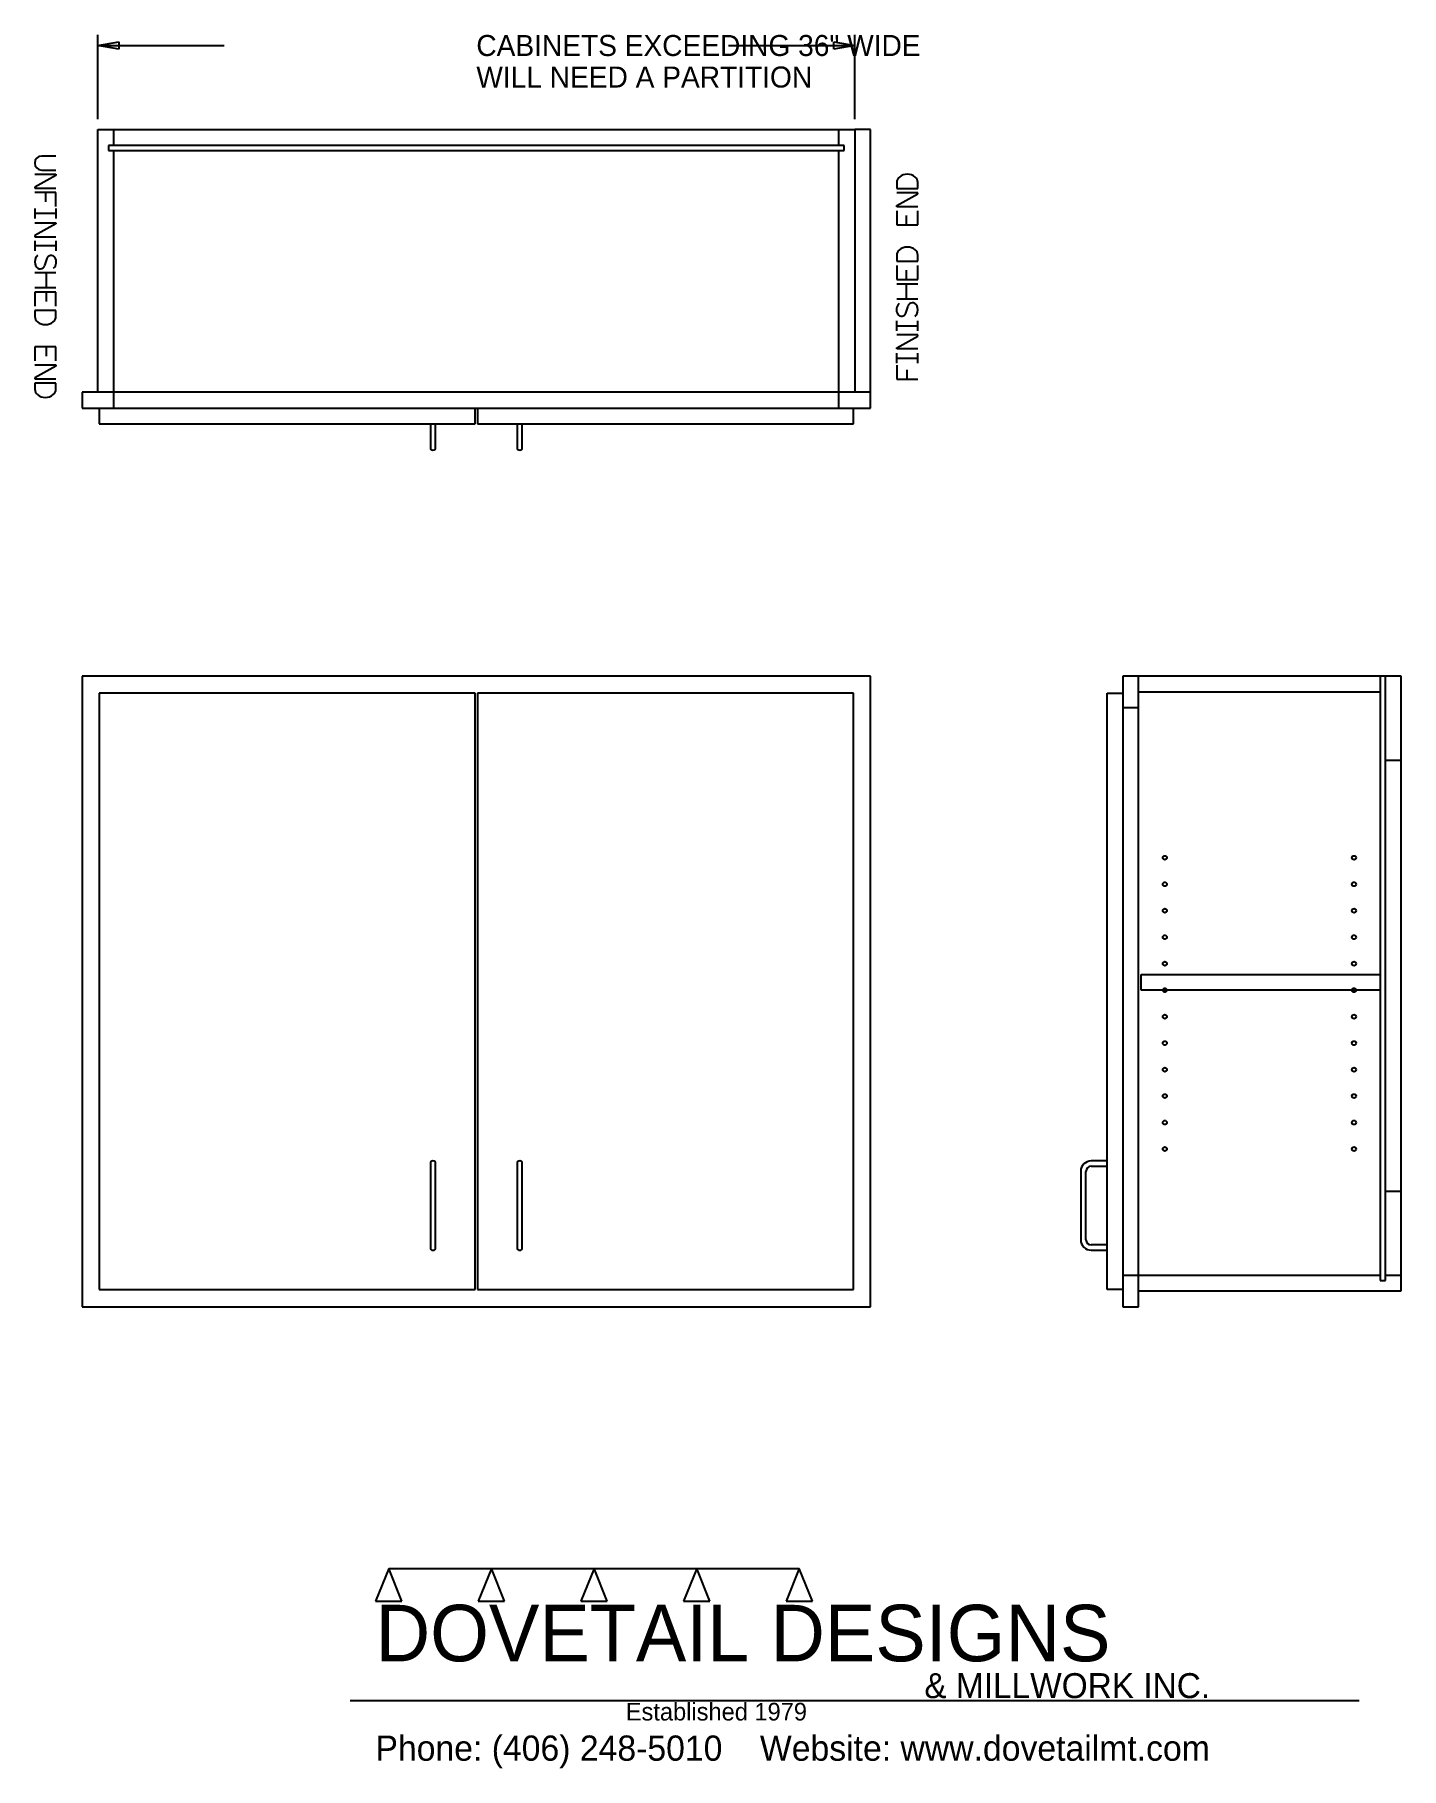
# Model space of a CAD drawing. Extents: x -3 to 62, y -22 to 60.5.
import ezdxf

# ---------------------------------------------------------------- set-up
doc = ezdxf.new("R2010")
doc.units = 0
doc.header["$MEASUREMENT"] = 0
for name, color, linetype in [('APS_GEOMETRY', 7, 'Continuous'), ('CONSTRUCTION', 7, 'Continuous'), ('DIMENSIONS', 7, 'Continuous'), ('TEXT', 7, 'Continuous')]:
    doc.layers.add(name, color=color, linetype=linetype)

msp = doc.modelspace()

# ---------------------------------------------------------------- linework, layer by layer
at = {"layer": 'APS_GEOMETRY'}
for p, q in [((0, 43.5), (0, 56)), ((0, 56), (36, 56)), ((0.75, 55.25), (0.75, 56)), ((35.25, 55.25), (35.25, 56)), ((36, 56), (36, 43.5)), ((36.75, 56), (36, 56)), ((36.75, 43.5), (36.75, 56)), ((35.5, 55.25), (0.5, 55.25)), ((0.5, 55.25), (0.5, 55)), ((0.5, 55), (35.5, 55)), ((0.75, 42.75), (0.75, 55)), ((35.25, 42.75), (35.25, 55)), ((35.5, 55), (35.5, 55.25)), ((36.75, 43.5), (-0.75, 43.5)), ((-0.75, 43.5), (-0.75, 42.75)), ((36.75, 42.75), (36.75, 43.5)), ((-0.75, 42.75), (36.75, 42.75)), ((0.0625, 42.75), (0.0625, 42)), ((17.9375, 42), (17.9375, 42.75)), ((18.0625, 42.75), (18.0625, 42)), ((35.9375, 42), (35.9375, 42.75)), ((0.0625, 42), (17.9375, 42)), ((15.8125, 42), (15.8125, 40.875)), ((16.0625, 40.875), (16.0625, 42)), ((18.0625, 42), (35.9375, 42)), ((19.9375, 42), (19.9375, 40.875)), ((20.1875, 40.875), (20.1875, 42)), ((36.75, 30), (-0.75, 30)), ((-0.75, 30), (-0.75, 0)), ((36.75, 0), (36.75, 30)), ((62, 30), (48.75, 30)), ((48.75, 30), (48.75, 0)), ((49.5, 0), (49.5, 30)), ((61, 30), (61, 1.25)), ((61.25, 1.25), (61.25, 30)), ((62, 0.75), (62, 30)), ((17.9375, 29.1875), (0.0625, 29.1875)), ((0.0625, 29.1875), (0.0625, 0.8125)), ((17.9375, 0.8125), (17.9375, 29.1875)), ((35.9375, 29.1875), (18.0625, 29.1875)), ((18.0625, 29.1875), (18.0625, 0.8125)), ((35.9375, 0.8125), (35.9375, 29.1875)), ((48, 0.8125), (48, 29.1875)), ((48, 29.1875), (48.75, 29.1875)), ((49.5, 29.25), (61, 29.25)), ((48.75, 28.5), (49.5, 28.5)), ((61.25, 26), (62, 26)), ((49.625, 15.059055), (49.625, 15.809055)), ((49.625, 15.809055), (61, 15.809055)), ((61, 15.059055), (49.625, 15.059055)), ((15.8125, 6.8125), (15.8125, 2.8125)), ((16.0625, 2.8125), (16.0625, 6.8125)), ((19.9375, 6.8125), (19.9375, 2.8125)), ((20.1875, 2.8125), (20.1875, 6.8125)), ((48, 6.9375), (47.25, 6.9375)), ((47.25, 6.6875), (48, 6.6875)), ((46.75, 6.4375), (46.75, 3.1875)), ((47, 3.1875), (47, 6.4375)), ((61.25, 5.5), (62, 5.5)), ((48, 2.9375), (47.25, 2.9375)), ((47.25, 2.6875), (48, 2.6875)), ((48.75, 1.5), (61, 1.5)), ((61, 1.25), (61.25, 1.25)), ((61.25, 1.5), (62, 1.5)), ((-0.75, 0), (36.75, 0)), ((0.0625, 0.8125), (17.9375, 0.8125)), ((18.0625, 0.8125), (35.9375, 0.8125)), ((48.75, 0.8125), (48, 0.8125)), ((48.75, 0), (49.5, 0)), ((49.5, 0.75), (62, 0.75))]:
    msp.add_line(p, q, dxfattribs=at)
for centre in [(50.75, 21.358268), (59.75, 21.358268), (50.75, 20.098425), (59.75, 20.098425), (50.75, 18.838583), (59.75, 18.838583), (50.75, 17.57874), (59.75, 17.57874), (50.75, 16.318898), (59.75, 16.318898), (50.75, 15.059055), (59.75, 15.059055), (50.75, 13.799213), (59.75, 13.799213), (50.75, 12.53937), (59.75, 12.53937), (50.75, 11.279528), (59.75, 11.279528), (50.75, 10.019685), (59.75, 10.019685), (50.75, 8.759843), (59.75, 8.759843), (50.75, 7.5), (59.75, 7.5)]:
    msp.add_circle(centre, 0.098425, dxfattribs=at)
for centre, radius, start, end in [((15.9375, 40.875), 0.125, 180, 0), ((20.0625, 40.875), 0.125, 180, 0), ((15.9375, 6.8125), 0.125, 0, 180), ((20.0625, 6.8125), 0.125, 0, 180), ((47.25, 6.4375), 0.5, 90, 180), ((47.25, 6.4375), 0.25, 90, 180), ((15.9375, 2.8125), 0.125, 180, 0), ((20.0625, 2.8125), 0.125, 180, 0), ((47.25, 3.1875), 0.5, 180, 270), ((47.25, 3.1875), 0.25, 180, 270)]:
    msp.add_arc(centre, radius, start, end, dxfattribs=at)
at = {"layer": 'CONSTRUCTION'}
for p, q in [((13.831379, -12.46178), (13.2078, -14.002913)), ((13.831379, -12.46178), (18.714561, -12.461764)), ((14.454958, -14.002913), (13.831379, -12.46178)), ((18.714561, -12.461764), (18.090982, -14.002897)), ((19.33814, -14.002897), (18.714561, -12.461764)), ((18.714561, -12.461764), (23.597731, -12.461764)), ((23.597731, -12.461764), (22.974152, -14.002897)), ((24.22131, -14.002897), (23.597731, -12.461764)), ((23.597731, -12.461764), (28.480901, -12.461764)), ((28.480901, -12.461764), (27.857322, -14.002897)), ((29.10448, -14.002897), (28.480901, -12.461764)), ((28.480901, -12.461764), (33.363373, -12.46178)), ((33.363373, -12.46178), (32.739794, -14.002913)), ((33.986952, -14.002913), (33.363373, -12.46178)), ((13.2078, -14.002913), (14.454958, -14.002913)), ((18.090982, -14.002897), (19.33814, -14.002897)), ((22.974152, -14.002897), (24.22131, -14.002897)), ((27.857322, -14.002897), (29.10448, -14.002897)), ((32.739794, -14.002913), (33.986952, -14.002913)), ((12, -18.74101), (60, -18.74101))]:
    msp.add_line(p, q, dxfattribs=at)
at = {"layer": 'DIMENSIONS'}
for p, q in [((0, 56.5), (0, 60.5)), ((36, 56.5), (36, 60.5)), ((0, 60), (1, 60.1667)), ((0, 60), (6, 60)), ((1, 59.8333), (0, 60)), ((1, 60.1667), (1, 59.8333)), ((30, 60), (36, 60)), ((35, 60.1667), (36, 60)), ((35, 59.8333), (35, 60.1667)), ((36, 60), (35, 59.8333))]:
    msp.add_line(p, q, dxfattribs=at)
at = {"layer": 'TEXT'}
for p, q in [((-2.009492, 54.741491), (-2.676159, 54.741491)), ((-3, 53.87325), (-2, 53.87325)), ((-2, 53.817695), (-3, 53.262139)), ((-2.676159, 54.074824), (-2.009492, 54.074824)), ((-2, 53.87325), (-2, 53.817695)), ((-3, 53.262139), (-3, 53.206584)), ((-3, 53.206584), (-2, 53.206584)), ((-2, 53.006584), (-3, 53.006584)), ((-2.5, 52.995473), (-2.5, 52.562139)), ((-2, 52.339917), (-2, 53.006584)), ((38.000001, 53.483838), (38, 53.194947)), ((38, 53.194947), (39, 53.194947)), ((39, 52.994947), (38, 52.994947)), ((38, 52.383836), (39, 52.939391)), ((39, 53.194947), (39, 53.483836)), ((39, 52.939391), (39, 52.994947)), ((-3.000239, 52.239883), (-3, 52.004224)), ((-3, 52.004224), (-3.000239, 51.768565)), ((-2, 52.004224), (-3, 52.004224)), ((-2.000239, 52.239883), (-2, 52.004224)), ((-2, 52.004224), (-2.000239, 51.768565)), ((38, 52.32828), (38, 52.383836)), ((39, 52.32828), (38, 52.32828)), ((38, 52.12828), (38, 51.461613)), ((39, 51.461613), (39, 52.12828)), ((-3, 51.568598), (-2, 51.568598)), ((-2, 51.513043), (-3, 50.957487)), ((-2, 51.568598), (-2, 51.513043)), ((38, 51.461613), (39, 51.461613)), ((38.466667, 51.472724), (38.466667, 51.906058)), ((-3.000239, 50.701898), (-3, 50.466239)), ((-3, 50.466239), (-3.000239, 50.230579)), ((-3, 50.957487), (-3, 50.901932)), ((-3, 50.901932), (-2, 50.901932)), ((-2, 50.466239), (-3, 50.466239)), ((-2.000239, 50.701898), (-2, 50.466239)), ((-2, 50.466239), (-2.000239, 50.230579)), ((-2.424632, 49.868471), (-2.535748, 49.53514)), ((38.000001, 50.0222), (38, 49.73331)), ((38, 49.73331), (39, 49.73331)), ((38, 49.53331), (38, 48.866643)), ((39, 49.73331), (39, 50.022199)), ((39, 48.866643), (39, 49.53331)), ((-2, 49.188913), (-3, 49.188913)), ((-2.466667, 49.177802), (-2.466667, 48.477801)), ((38, 48.866643), (39, 48.866643)), ((38, 48.666643), (39, 48.666643)), ((38.466667, 48.877754), (38.466667, 49.311087)), ((-2, 48.46669), (-3, 48.46669)), ((-2, 48.26669), (-3, 48.26669)), ((-3, 48.26669), (-3, 47.600024)), ((-2.466667, 48.255579), (-2.466667, 47.822246)), ((-2, 47.600024), (-2, 48.26669)), ((38, 47.944421), (39, 47.944421)), ((38.466667, 47.955532), (38.466667, 48.655532)), ((-2, 47.400024), (-3, 47.400024)), ((-3, 47.400024), (-3, 47.111135)), ((-2.000001, 47.111133), (-2, 47.400024)), ((38.424632, 47.264862), (38.535748, 47.598194)), ((38, 46.667095), (38.000239, 46.902754)), ((38, 46.667095), (39, 46.667095)), ((38.000239, 46.431435), (38, 46.667095)), ((39, 46.231402), (38, 46.231402)), ((39, 46.667095), (39.000239, 46.902754)), ((39.000239, 46.431435), (39, 46.667095)), ((39, 46.175846), (39, 46.231402)), ((-2, 45.67172), (-3, 45.67172)), ((-3, 45.67172), (-3, 45.005053)), ((-2.466667, 45.660609), (-2.466667, 45.227275)), ((-2, 45.005053), (-2, 45.67172)), ((38, 45.62029), (39, 46.175846)), ((38, 45.564735), (38, 45.62029)), ((39, 45.564735), (38, 45.564735)), ((38, 45.129109), (38.000239, 45.364768)), ((39, 45.129109), (39.000239, 45.364768)), ((-3, 44.805053), (-2, 44.805053)), ((-2, 44.749498), (-3, 44.193942)), ((-2, 44.805053), (-2, 44.749498)), ((38, 45.129109), (39, 45.129109)), ((38.000239, 44.89345), (38, 45.129109)), ((38, 44.793416), (38, 44.12675)), ((38.5, 44.137861), (38.5, 44.571194)), ((39.000239, 44.89345), (39, 45.129109)), ((-3, 44.193942), (-3, 44.138387)), ((-3, 44.138387), (-2, 44.138387)), ((-2, 43.938387), (-3, 43.938387)), ((-3, 43.938387), (-3, 43.649498)), ((-2.000001, 43.649496), (-2, 43.938387)), ((38, 44.12675), (39, 44.12675))]:
    msp.add_line(p, q, dxfattribs=at)
for centre, radius, start, end in [((-2.676159, 54.408157), 0.333333, 90, 270), ((38.326311, 53.48478), 0.326311, 128.7145, 180.1655), ((38.5, 53.273239), 0.600011, 50.978158, 129.021842), ((38.67369, 53.484779), 0.326311, 359.83436, 51.285807), ((38.5, 49.811602), 0.600011, 50.978158, 129.021842), ((-2.571213, 49.707346), 0.433656, 150.02251, 209.973977), ((-2.751049, 49.603008), 0.225744, 209.837943, 342.503854), ((-2.739354, 49.805455), 0.238989, 119.759272, 150.255342), ((-2.222825, 49.808408), 0.210556, 33.306702, 163.425563), ((-2.393348, 49.702895), 0.411044, 312.9037, 32.5462), ((38.326311, 50.023143), 0.326311, 128.7145, 180.1655), ((38.67369, 50.023142), 0.326311, 359.83436, 51.285807), ((-2.67369, 47.110191), 0.326311, 179.83436, 231.285807), ((-2.326311, 47.11019), 0.326311, 308.7145, 0.1655), ((38.393348, 47.430438), 0.411044, 132.9037, 212.5462), ((38.222825, 47.324925), 0.210556, 213.306702, 343.425563), ((38.751049, 47.530326), 0.225744, 29.837943, 162.503854), ((38.739354, 47.327878), 0.238989, 299.759272, 330.255342), ((38.571213, 47.425987), 0.433656, 330.02251, 29.973977), ((-2.5, 47.321731), 0.600011, 230.978158, 309.021842), ((-2.67369, 43.648554), 0.326311, 179.83436, 231.285807), ((-2.5, 43.860094), 0.600011, 230.978158, 309.021842), ((-2.326311, 43.648553), 0.326311, 308.7145, 0.1655)]:
    msp.add_arc(centre, radius, start, end, dxfattribs=at)

# ---------------------------------------------------------------- texts
for s, height, p in [('CABINETS EXCEEDING 36" WIDE', 1, (18, 59.5)), ('WILL NEED A PARTITION', 1, (18, 58)), ('DOVETAIL DESIGNS', 2.688, (13.2078, -16.869403)), ('& MILLWORK INC.', 1.188, (39.312436, -18.62101)), ('Established 1979', 0.84, (25.109495, -19.685533)), ('Phone: (406) 248-5010    Website: www.dovetailmt.com', 1.2, (13.2, -21.6))]:
    msp.add_text(s, height=height, dxfattribs=at).set_placement(p)

doc.saveas('drawing.dxf')
